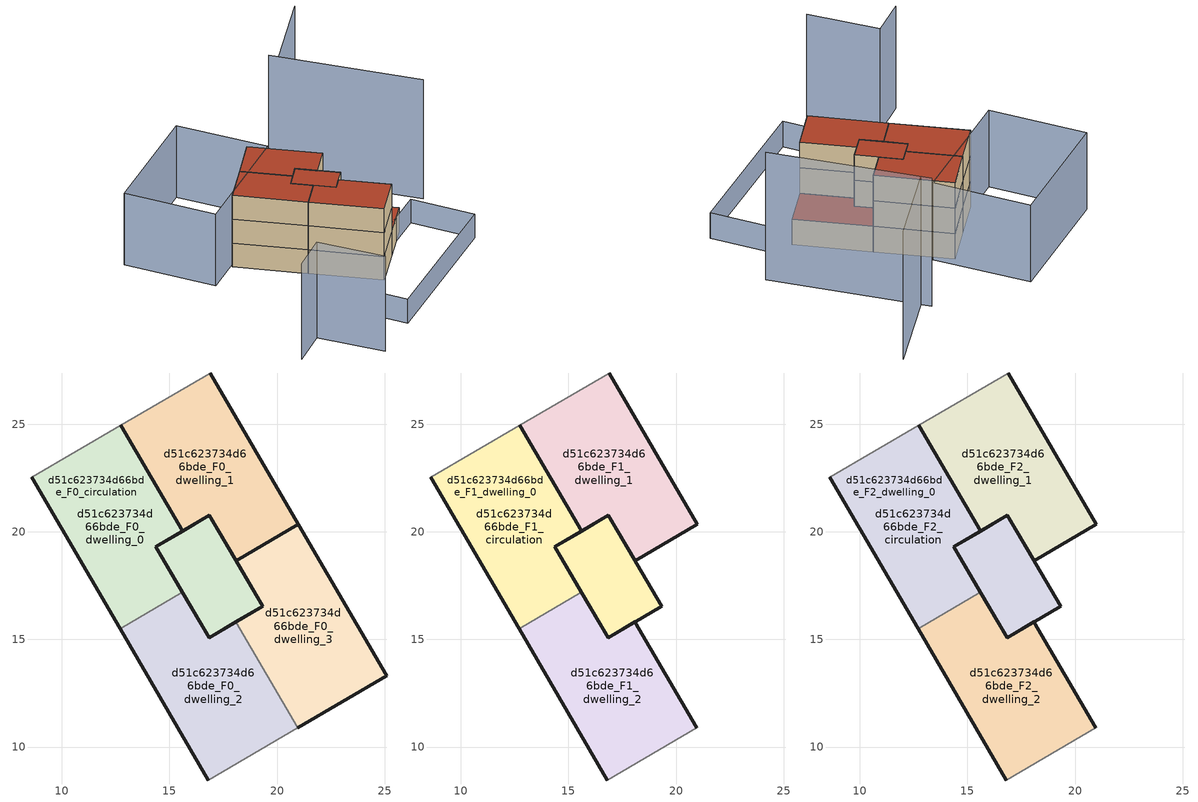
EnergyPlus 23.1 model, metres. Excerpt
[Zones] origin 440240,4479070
d51c623734d66bde_F0_dwelling_0
 floor ground (EU_floor_Construction): 12.74,24.96 15.62,20.04 14.37,19.31 15.61,17.2 12.7,15.51 8.59,22.54 z0; 16.86,20.76 19.33,16.54 16.84,15.09 14.37,19.31 15.62,20.04 z0
 wall outside (EU_wall_Construction): 8.59,22.54 12.7,15.51 / 15.61,17.2 14.37,19.31 15.62,20.04 12.74,24.96 z0:3
 wall adiabatic (EU_wall_Construction): 12.74,24.96 8.59,22.54 z0:3
 wall to d51c623734d66bde_F0_dwelling_2 (EU_wall_Construction): 12.7,15.51 15.61,17.2 z0:3
d51c623734d66bde_F0_dwelling_1
 floor ground (EU_floor_Construction): 16.89,27.38 21,20.35 18.09,18.65 16.86,20.76 15.62,20.04 12.74,24.96 z0
 wall outside (EU_wall_Construction): 12.74,24.96 15.62,20.04 16.86,20.76 18.09,18.65 21,20.35 16.89,27.38 z0:3
 wall adiabatic (EU_wall_Construction): 16.89,27.38 12.74,24.96 z0:3
d51c623734d66bde_F0_dwelling_2
 floor ground (EU_floor_Construction): 18.08,15.82 20.96,10.89 16.81,8.47 12.7,15.51 15.61,17.2 16.84,15.09 z0
 wall outside (EU_wall_Construction): 18.08,15.82 16.84,15.09 15.61,17.2 / 12.7,15.51 16.81,8.47 z0:3
 wall adiabatic (EU_wall_Construction): 16.81,8.47 20.96,10.89 z0:3
 wall to d51c623734d66bde_F0_dwelling_3 (EU_wall_Construction): 20.96,10.89 18.08,15.82 z0:3
d51c623734d66bde_F0_dwelling_3
 floor ground (EU_floor_Construction): 21,20.35 25.11,13.31 20.96,10.89 18.08,15.82 19.33,16.54 18.09,18.65 z0
 wall outside (EU_wall_Construction): 20.96,10.89 25.11,13.31 21,20.35 18.09,18.65 19.33,16.54 18.08,15.82 z0:3
 roof outside (EU_roof_Construction): 25.11,13.31 21,20.35 18.09,18.65 19.33,16.54 18.08,15.82 20.96,10.89 z3
d51c623734d66bde_F0_circulation
 floor ground (EU_floor_Construction): 12.74,24.96 15.62,20.04 14.37,19.31 15.61,17.2 12.7,15.51 8.59,22.54 z0; 16.86,20.76 19.33,16.54 16.84,15.09 14.37,19.31 15.62,20.04 z0
 wall outside (EU_wall_Construction): 16.84,15.09 19.33,16.54 16.86,20.76 14.37,19.31 16.84,15.09 z0:3
d51c623734d66bde_F1_dwelling_0
 floor outside (EU_floor_Construction): 12.74,24.96 15.62,20.04 14.37,19.31 15.61,17.2 12.7,15.51 8.59,22.54 z3; 16.86,20.76 19.33,16.54 16.84,15.09 14.37,19.31 15.62,20.04 z3
 wall outside (EU_wall_Construction): 8.59,22.54 12.7,15.51 / 15.61,17.2 14.37,19.31 15.62,20.04 12.74,24.96 z3:6
 wall adiabatic (EU_wall_Construction): 12.74,24.96 8.59,22.54 z3:6
 wall to d51c623734d66bde_F1_dwelling_2 (EU_wall_Construction): 12.7,15.51 15.61,17.2 z3:6
d51c623734d66bde_F1_dwelling_1
 floor to d51c623734d66bde_F0_dwelling_1 (EU_floor_Construction): 16.89,27.38 21,20.35 18.09,18.65 16.86,20.76 15.62,20.04 12.74,24.96 z3
 wall outside (EU_wall_Construction): 12.74,24.96 15.62,20.04 16.86,20.76 18.09,18.65 21,20.35 16.89,27.38 z3:6
 wall adiabatic (EU_wall_Construction): 16.89,27.38 12.74,24.96 z3:6
d51c623734d66bde_F1_dwelling_2
 floor to d51c623734d66bde_F0_dwelling_2 (EU_floor_Construction): 18.08,15.82 20.96,10.89 16.81,8.47 12.7,15.51 15.61,17.2 16.84,15.09 z3
 wall outside (EU_wall_Construction): 20.96,10.89 18.08,15.82 16.84,15.09 15.61,17.2 / 12.7,15.51 16.81,8.47 z3:6
 wall adiabatic (EU_wall_Construction): 16.81,8.47 20.96,10.89 z3:6
d51c623734d66bde_F1_circulation
 floor to d51c623734d66bde_F0_circulation (EU_floor_Construction): 12.74,24.96 15.62,20.04 14.37,19.31 15.61,17.2 12.7,15.51 8.59,22.54 z3; 16.86,20.76 19.33,16.54 16.84,15.09 14.37,19.31 15.62,20.04 z3
 wall outside (EU_wall_Construction): 16.84,15.09 19.33,16.54 16.86,20.76 14.37,19.31 16.84,15.09 z3:6
d51c623734d66bde_F2_dwelling_0
 floor outside (EU_floor_Construction): 12.74,24.96 15.62,20.04 14.37,19.31 15.61,17.2 12.7,15.51 8.59,22.54 z6; 16.86,20.76 19.33,16.54 16.84,15.09 14.37,19.31 15.62,20.04 z6
 wall outside (EU_wall_Construction): 8.59,22.54 12.7,15.51 / 15.61,17.2 14.37,19.31 15.62,20.04 12.74,24.96 z6:9
 wall adiabatic (EU_wall_Construction): 12.74,24.96 8.59,22.54 z6:9
 wall to d51c623734d66bde_F2_dwelling_2 (EU_wall_Construction): 12.7,15.51 15.61,17.2 z6:9
 roof outside (EU_roof_Construction): 12.74,24.96 15.62,20.04 14.37,19.31 15.61,17.2 12.7,15.51 8.59,22.54 z9; 16.86,20.76 19.33,16.54 16.84,15.09 14.37,19.31 15.62,20.04 z9
d51c623734d66bde_F2_dwelling_1
 floor to d51c623734d66bde_F1_dwelling_1 (EU_floor_Construction): 16.89,27.38 21,20.35 18.09,18.65 16.86,20.76 15.62,20.04 12.74,24.96 z6
 wall outside (EU_wall_Construction): 12.74,24.96 15.62,20.04 16.86,20.76 18.09,18.65 21,20.35 16.89,27.38 z6:9
 wall adiabatic (EU_wall_Construction): 16.89,27.38 12.74,24.96 z6:9
 roof outside (EU_roof_Construction): 21,20.35 16.89,27.38 12.74,24.96 15.62,20.04 16.86,20.76 18.09,18.65 z9
d51c623734d66bde_F2_dwelling_2
 floor to d51c623734d66bde_F1_dwelling_2 (EU_floor_Construction): 18.08,15.82 20.96,10.89 16.81,8.47 12.7,15.51 15.61,17.2 16.84,15.09 z6
 wall outside (EU_wall_Construction): 20.96,10.89 18.08,15.82 16.84,15.09 15.61,17.2 / 12.7,15.51 16.81,8.47 z6:9
 wall adiabatic (EU_wall_Construction): 16.81,8.47 20.96,10.89 z6:9
 roof outside (EU_roof_Construction): 20.96,10.89 18.08,15.82 16.84,15.09 15.61,17.2 12.7,15.51 16.81,8.47 z9
d51c623734d66bde_F2_circulation
 floor to d51c623734d66bde_F1_circulation (EU_floor_Construction): 12.74,24.96 15.62,20.04 14.37,19.31 15.61,17.2 12.7,15.51 8.59,22.54 z6; 16.86,20.76 19.33,16.54 16.84,15.09 14.37,19.31 15.62,20.04 z6
 wall outside (EU_wall_Construction): 16.84,15.09 19.33,16.54 16.86,20.76 14.37,19.31 16.84,15.09 z6:9
 roof outside (EU_roof_Construction): 12.74,24.96 15.62,20.04 14.37,19.31 15.61,17.2 12.7,15.51 8.59,22.54 z9; 16.86,20.76 19.33,16.54 16.84,15.09 14.37,19.31 15.62,20.04 z9
shading: -0.54,5.47 3.65,6.93 / 3.65,6.93 6.19,-0.38 z0:12; 29.26,6.35 11.94,1.3 / 11.94,1.3 9.87,8.4 / 9.87,8.4 27.2,13.45 / 27.2,13.45 29.26,6.35 z0:3; 31.66,15.37 24.91,31 / 34.09,34.97 25.43,30.08 z0:15; 1.65,31.64 15.32,35.76 / 15.32,35.76 18.35,25.73 / 18.35,25.73 4.68,21.61 / 4.68,21.61 1.65,31.64 z0:9
[Building]
EU S2 Campaign: North Axis=0; Terrain=City; Solar Distribution=FullExterior
[Site:Location]
Madrid: Latitude=40.5; Longitude=-3.5; Time Zone=1; Elevation=609
[SizingPeriod:WeatherFileDays]
AnnualSizingPeriod: Begin Month=1; Begin Day of Month=1; End Month=12; End Day of Month=31; Day of Week for Start Day=Monday; Use Weather File Daylight Saving Period=No; Use Weather File Rain and Snow Indicators=No
[MATERIAL]
EU_InternalMass_Material: Roughness=MediumRough; Thickness=0.1; Conductivity=1; Density=1800; Specific Heat=900; Thermal Absorptance=0.9; Solar Absorptance=0.7; Visible Absorptance=0.7
[MATERIAL:NOMASS] Roughness=MediumRough; Thermal Absorptance=0.9; Solar Absorptance=0.7; Visible Absorptance=0.7
Name | Thermal Resistance
EU_wall_NoMass; EU_roof_NoMass | 2.16768
EU_floor_NoMass | 1.14339
[CONSTRUCTION]
EU_wall_Construction: EU_wall_NoMass
EU_roof_Construction: EU_roof_NoMass
EU_floor_Construction: EU_floor_NoMass
EU_InternalMass_Construction: EU_InternalMass_Material
[ZONE] Type=1; Multiplier=1; Ceiling Height=autocalculate; Floor Area=autocalculate; Part of Total Floor Area=Yes
Name | Volume
d51c623734d66bde_F0_dwelling_0; d51c623734d66bde_F1_dwelling_0; d51c623734d66bde_F2_dwelling_0; d51c623734d66bde_F0_circulation; d51c623734d66bde_F1_circulation; d51c623734d66bde_F2_circulation | 149.075
d51c623734d66bde_F0_dwelling_1; d51c623734d66bde_F1_dwelling_1; d51c623734d66bde_F2_dwelling_1; d51c623734d66bde_F0_dwelling_2; d51c623734d66bde_F1_dwelling_2; d51c623734d66bde_F2_dwelling_2; d51c623734d66bde_F0_dwelling_3 | 106.818
[INTERNALMASS] Construction=EU_InternalMass_Construction
Name | Zone or ZoneList | Surface Area
d51c623734d66bde_F0_dwelling_0_EU_InternalMass | d51c623734d66bde_F0_dwelling_0 | 35.6061
d51c623734d66bde_F0_dwelling_1_EU_InternalMass | d51c623734d66bde_F0_dwelling_1 | 35.6061
d51c623734d66bde_F0_dwelling_2_EU_InternalMass | d51c623734d66bde_F0_dwelling_2 | 35.6061
d51c623734d66bde_F0_dwelling_3_EU_InternalMass | d51c623734d66bde_F0_dwelling_3 | 35.6061
d51c623734d66bde_F1_dwelling_0_EU_InternalMass | d51c623734d66bde_F1_dwelling_0 | 71.2121
d51c623734d66bde_F1_dwelling_1_EU_InternalMass | d51c623734d66bde_F1_dwelling_1 | 35.6061
d51c623734d66bde_F1_dwelling_2_EU_InternalMass | d51c623734d66bde_F1_dwelling_2 | 35.6061
d51c623734d66bde_F2_dwelling_0_EU_InternalMass | d51c623734d66bde_F2_dwelling_0 | 71.2121
d51c623734d66bde_F2_dwelling_1_EU_InternalMass | d51c623734d66bde_F2_dwelling_1 | 35.6061
d51c623734d66bde_F2_dwelling_2_EU_InternalMass | d51c623734d66bde_F2_dwelling_2 | 35.6061
[OTHEREQUIPMENT] Fuel Type=Electricity; Design Level Calculation Method=Watts/Area; Power per Zone Floor Area=1; Fraction Latent=0; Fraction Radiant=0; Fraction Lost=0; Carbon Dioxide Generation Rate=0; EndUse Subcategory=EU_Step8_InternalGains
Name | Zone or ZoneList or Space or SpaceList | Schedule
EU_Step8_InternalGain_d51c623734d66bde_F0_dwelling_0_f000 | d51c623734d66bde_F0_dwelling_0 | EU_Step8_GainSchedule_d51c623734d66bde_F0_dwelling_0_f000
EU_Step8_InternalGain_d51c623734d66bde_F0_dwelling_1_f000 | d51c623734d66bde_F0_dwelling_1 | EU_Step8_GainSchedule_d51c623734d66bde_F0_dwelling_1_f000
EU_Step8_InternalGain_d51c623734d66bde_F0_dwelling_2_f000 | d51c623734d66bde_F0_dwelling_2 | EU_Step8_GainSchedule_d51c623734d66bde_F0_dwelling_2_f000
EU_Step8_InternalGain_d51c623734d66bde_F0_dwelling_3_f000 | d51c623734d66bde_F0_dwelling_3 | EU_Step8_GainSchedule_d51c623734d66bde_F0_dwelling_3_f000
EU_Step8_InternalGain_d51c623734d66bde_F1_dwelling_0_f000 | d51c623734d66bde_F1_dwelling_0 | EU_Step8_GainSchedule_d51c623734d66bde_F1_dwelling_0_f000
EU_Step8_InternalGain_d51c623734d66bde_F1_dwelling_1_f000 | d51c623734d66bde_F1_dwelling_1 | EU_Step8_GainSchedule_d51c623734d66bde_F1_dwelling_1_f000
EU_Step8_InternalGain_d51c623734d66bde_F1_dwelling_2_f000 | d51c623734d66bde_F1_dwelling_2 | EU_Step8_GainSchedule_d51c623734d66bde_F1_dwelling_2_f000
EU_Step8_InternalGain_d51c623734d66bde_F2_dwelling_0_f000 | d51c623734d66bde_F2_dwelling_0 | EU_Step8_GainSchedule_d51c623734d66bde_F2_dwelling_0_f000
EU_Step8_InternalGain_d51c623734d66bde_F2_dwelling_1_f000 | d51c623734d66bde_F2_dwelling_1 | EU_Step8_GainSchedule_d51c623734d66bde_F2_dwelling_1_f000
EU_Step8_InternalGain_d51c623734d66bde_F2_dwelling_2_f000 | d51c623734d66bde_F2_dwelling_2 | EU_Step8_GainSchedule_d51c623734d66bde_F2_dwelling_2_f000
[ZONEINFILTRATION:DESIGNFLOWRATE] Schedule=EU_AlwaysOn; Design Flow Rate Calculation Method=Flow/Area; Flow Rate per Floor Area=0.0005; Constant Term Coefficient=1; Temperature Term Coefficient=0; Velocity Term Coefficient=0; Velocity Squared Term Coefficient=0
Name | Zone or ZoneList or Space or SpaceList
EU_Circulation_Infiltration_d51c623734d66bde_F0_circulation | d51c623734d66bde_F0_circulation
EU_Circulation_Infiltration_d51c623734d66bde_F1_circulation | d51c623734d66bde_F1_circulation
EU_Circulation_Infiltration_d51c623734d66bde_F2_circulation | d51c623734d66bde_F2_circulation
[ZONEVENTILATION:DESIGNFLOWRATE] Schedule=EU_AlwaysOn; Design Flow Rate Calculation Method=AirChanges/Hour; Air Changes per Hour=0.480546; Ventilation Type=Natural; Fan Pressure Rise=0; Fan Total Efficiency=1; Constant Term Coefficient=1; Temperature Term Coefficient=0; Velocity Term Coefficient=0; Velocity Squared Term Coefficient=0; Minimum Indoor Temperature=-100; Maximum Indoor Temperature=100; Delta Temperature=-100; Minimum Outdoor Temperature=-100; Maximum Outdoor Temperature=100; Maximum Wind Speed=40
Name | Zone or ZoneList or Space or SpaceList
EU_ConstantAir_d51c623734d66bde_F0_dwelling_0 | d51c623734d66bde_F0_dwelling_0
EU_ConstantAir_d51c623734d66bde_F0_dwelling_1 | d51c623734d66bde_F0_dwelling_1
EU_ConstantAir_d51c623734d66bde_F0_dwelling_2 | d51c623734d66bde_F0_dwelling_2
EU_ConstantAir_d51c623734d66bde_F0_dwelling_3 | d51c623734d66bde_F0_dwelling_3
EU_ConstantAir_d51c623734d66bde_F1_dwelling_0 | d51c623734d66bde_F1_dwelling_0
EU_ConstantAir_d51c623734d66bde_F1_dwelling_1 | d51c623734d66bde_F1_dwelling_1
EU_ConstantAir_d51c623734d66bde_F1_dwelling_2 | d51c623734d66bde_F1_dwelling_2
EU_ConstantAir_d51c623734d66bde_F2_dwelling_0 | d51c623734d66bde_F2_dwelling_0
EU_ConstantAir_d51c623734d66bde_F2_dwelling_1 | d51c623734d66bde_F2_dwelling_1
EU_ConstantAir_d51c623734d66bde_F2_dwelling_2 | d51c623734d66bde_F2_dwelling_2
[HVACTEMPLATE:THERMOSTAT] Constant Heating Setpoint=20; Constant Cooling Setpoint=50
EU_HeatOnly_d51c623734d66bde_F0_dwelling_0; EU_HeatOnly_d51c623734d66bde_F0_dwelling_1; EU_HeatOnly_d51c623734d66bde_F0_dwelling_2; EU_HeatOnly_d51c623734d66bde_F0_dwelling_3; EU_HeatOnly_d51c623734d66bde_F1_dwelling_0; EU_HeatOnly_d51c623734d66bde_F1_dwelling_1; EU_HeatOnly_d51c623734d66bde_F1_dwelling_2; EU_HeatOnly_d51c623734d66bde_F2_dwelling_0; EU_HeatOnly_d51c623734d66bde_F2_dwelling_1; EU_HeatOnly_d51c623734d66bde_F2_dwelling_2
[HVACTEMPLATE:ZONE:IDEALLOADSAIRSYSTEM] System Availability Schedule=EU_AlwaysOn; Maximum Heating Supply Air Temperature=50; Minimum Cooling Supply Air Temperature=13; Maximum Heating Supply Air Humidity Ratio=0.0156; Minimum Cooling Supply Air Humidity Ratio=0.0077; Heating Limit=NoLimit; Cooling Limit=NoLimit; Heating Availability Schedule=EU_AlwaysOn; Cooling Availability Schedule=EU_CoolingOff; Dehumidification Control Type=ConstantSensibleHeatRatio; Cooling Sensible Heat Ratio=0.7; Dehumidification Setpoint=60; Humidification Control Type=None; Humidification Setpoint=30; Outdoor Air Method=None; Outdoor Air Flow Rate per Person=0.00944; Outdoor Air Flow Rate per Zone Floor Area=0; Outdoor Air Flow Rate per Zone=0; Demand Controlled Ventilation Type=None; Outdoor Air Economizer Type=NoEconomizer; Heat Recovery Type=None; Sensible Heat Recovery Effectiveness=0.7; Latent Heat Recovery Effectiveness=0.65
Name | Template Thermostat
d51c623734d66bde_F0_dwelling_0 | EU_HeatOnly_d51c623734d66bde_F0_dwelling_0
d51c623734d66bde_F0_dwelling_1 | EU_HeatOnly_d51c623734d66bde_F0_dwelling_1
d51c623734d66bde_F0_dwelling_2 | EU_HeatOnly_d51c623734d66bde_F0_dwelling_2
d51c623734d66bde_F0_dwelling_3 | EU_HeatOnly_d51c623734d66bde_F0_dwelling_3
d51c623734d66bde_F1_dwelling_0 | EU_HeatOnly_d51c623734d66bde_F1_dwelling_0
d51c623734d66bde_F1_dwelling_1 | EU_HeatOnly_d51c623734d66bde_F1_dwelling_1
d51c623734d66bde_F1_dwelling_2 | EU_HeatOnly_d51c623734d66bde_F1_dwelling_2
d51c623734d66bde_F2_dwelling_0 | EU_HeatOnly_d51c623734d66bde_F2_dwelling_0
d51c623734d66bde_F2_dwelling_1 | EU_HeatOnly_d51c623734d66bde_F2_dwelling_1
d51c623734d66bde_F2_dwelling_2 | EU_HeatOnly_d51c623734d66bde_F2_dwelling_2
[SIZING:ZONE] Zone Cooling Design Supply Air Temperature Input Method=SupplyAirTemperature; Zone Cooling Design Supply Air Temperature=13; Zone Heating Design Supply Air Temperature Input Method=SupplyAirTemperature; Zone Heating Design Supply Air Temperature=50; Zone Cooling Design Supply Air Humidity Ratio=0.008; Zone Heating Design Supply Air Humidity Ratio=0.008; Cooling Design Air Flow Method=DesignDay; Cooling Design Air Flow Rate=0; Cooling Minimum Air Flow per Zone Floor Area=0.000762; Cooling Minimum Air Flow=0; Cooling Minimum Air Flow Fraction=0.2; Heating Design Air Flow Method=DesignDay; Heating Design Air Flow Rate=0; Heating Maximum Air Flow per Zone Floor Area=0.002032; Heating Maximum Air Flow=0.141576; Heating Maximum Air Flow Fraction=0.3; Account for Dedicated Outdoor Air System=No; Dedicated Outdoor Air System Control Strategy=NeutralSupplyAir; Dedicated Outdoor Air Low Setpoint Temperature for Design=autosize; Dedicated Outdoor Air High Setpoint Temperature for Design=autosize; Zone Load Sizing Method=Sensible Load Only No Latent Load; Zone Latent Cooling Design Supply Air Humidity Ratio Input Method=HumidityRatioDifference; Zone Cooling Design Supply Air Humidity Ratio Difference=0.005; Zone Latent Heating Design Supply Air Humidity Ratio Input Method=HumidityRatioDifference; Zone Humidification Design Supply Air Humidity Ratio Difference=0.005
d51c623734d66bde_F0_dwelling_0; d51c623734d66bde_F0_dwelling_1; d51c623734d66bde_F0_dwelling_2; d51c623734d66bde_F0_dwelling_3; d51c623734d66bde_F1_dwelling_0; d51c623734d66bde_F1_dwelling_1; d51c623734d66bde_F1_dwelling_2; d51c623734d66bde_F2_dwelling_0; d51c623734d66bde_F2_dwelling_1; d51c623734d66bde_F2_dwelling_2
[SCHEDULE:CONSTANT]
Name | Hourly Value
EU_AlwaysOn | 1
EU_CoolingOff | 0
[SCHEDULE:FILE] Column Number=1; Rows to Skip at Top=0; Number of Hours of Data=8760; Column Separator=Comma; Interpolate to Timestep=No; Minutes per Item=60; Adjust Schedule for Daylight Savings=Yes
Name | File
EU_Step8_GainSchedule_d51c623734d66bde_F0_dwelling_0_f000 | ../../schedules/d51c623734d66bde/d51c623734d66bde_F0_dwelling_0_f000_gain.csv
EU_Step8_GainSchedule_d51c623734d66bde_F0_dwelling_1_f000 | ../../schedules/d51c623734d66bde/d51c623734d66bde_F0_dwelling_1_f000_gain.csv
EU_Step8_GainSchedule_d51c623734d66bde_F0_dwelling_2_f000 | ../../schedules/d51c623734d66bde/d51c623734d66bde_F0_dwelling_2_f000_gain.csv
EU_Step8_GainSchedule_d51c623734d66bde_F0_dwelling_3_f000 | ../../schedules/d51c623734d66bde/d51c623734d66bde_F0_dwelling_3_f000_gain.csv
EU_Step8_GainSchedule_d51c623734d66bde_F1_dwelling_0_f000 | ../../schedules/d51c623734d66bde/d51c623734d66bde_F1_dwelling_0_f000_gain.csv
EU_Step8_GainSchedule_d51c623734d66bde_F1_dwelling_1_f000 | ../../schedules/d51c623734d66bde/d51c623734d66bde_F1_dwelling_1_f000_gain.csv
EU_Step8_GainSchedule_d51c623734d66bde_F1_dwelling_2_f000 | ../../schedules/d51c623734d66bde/d51c623734d66bde_F1_dwelling_2_f000_gain.csv
EU_Step8_GainSchedule_d51c623734d66bde_F2_dwelling_0_f000 | ../../schedules/d51c623734d66bde/d51c623734d66bde_F2_dwelling_0_f000_gain.csv
EU_Step8_GainSchedule_d51c623734d66bde_F2_dwelling_1_f000 | ../../schedules/d51c623734d66bde/d51c623734d66bde_F2_dwelling_1_f000_gain.csv
EU_Step8_GainSchedule_d51c623734d66bde_F2_dwelling_2_f000 | ../../schedules/d51c623734d66bde/d51c623734d66bde_F2_dwelling_2_f000_gain.csv
